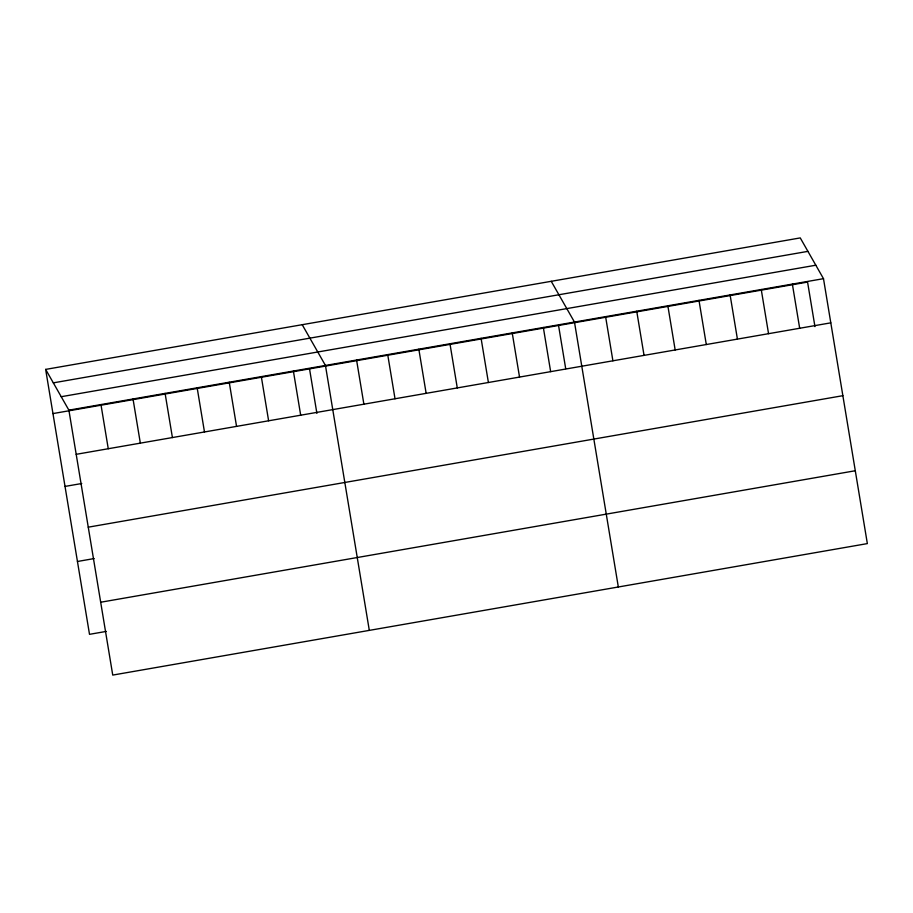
<?xml version="1.0" encoding="UTF-8"?>
<svg xmlns="http://www.w3.org/2000/svg" width="913" height="913" viewBox="0 0 913 913"><rect width="100%" height="100%" fill="white"/><g stroke="black" fill="none" stroke-linecap="round" stroke-linejoin="round"><path stroke-width="1.37" d="M45.65 369.4L800.256 237.916L823.492 278.67L867.35 543.6L112.744 675.084L68.886 410.154L45.65 369.4L89.508 634.33L106.239 631.419M53.319 382.855L807.925 251.36M61.217 396.71L815.823 265.215M68.886 410.154L823.492 278.67M52.965 413.578L807.571 282.083L814.944 326.603M76.19 454.32L830.807 322.837M65.017 486.424L81.759 483.513M88.253 527.178L842.859 395.683M77.445 561.484L94.176 558.562M100.681 602.238L855.287 470.743M551.235 281.307L574.471 322.061L618.329 586.991M302.214 324.697L325.45 365.451L369.309 630.381M792.358 284.091L799.674 328.258M761.237 289.512L768.552 333.679M730.103 294.933L737.419 339.111M698.981 300.366L706.297 344.532M667.848 305.787L675.164 349.953M636.726 311.207L644.042 355.374M605.593 316.628L612.908 360.806M558.551 325.473L565.695 368.647M543.338 327.482L550.653 371.648M512.216 332.903L519.531 377.069M481.083 338.324L488.398 382.501M449.961 343.756L457.276 387.922M418.827 349.177L426.143 393.343M387.705 354.598L395.021 398.776M356.572 360.03L363.888 404.197M309.53 368.863L316.902 413.384M293.381 371.032L300.685 415.21M261.312 376.624L268.616 420.79M229.231 382.216L236.547 426.382M197.162 387.797L204.478 431.975M165.093 393.389L172.409 437.555M133.024 398.981L140.34 443.147M100.955 404.562L108.259 448.74"/></g></svg>
